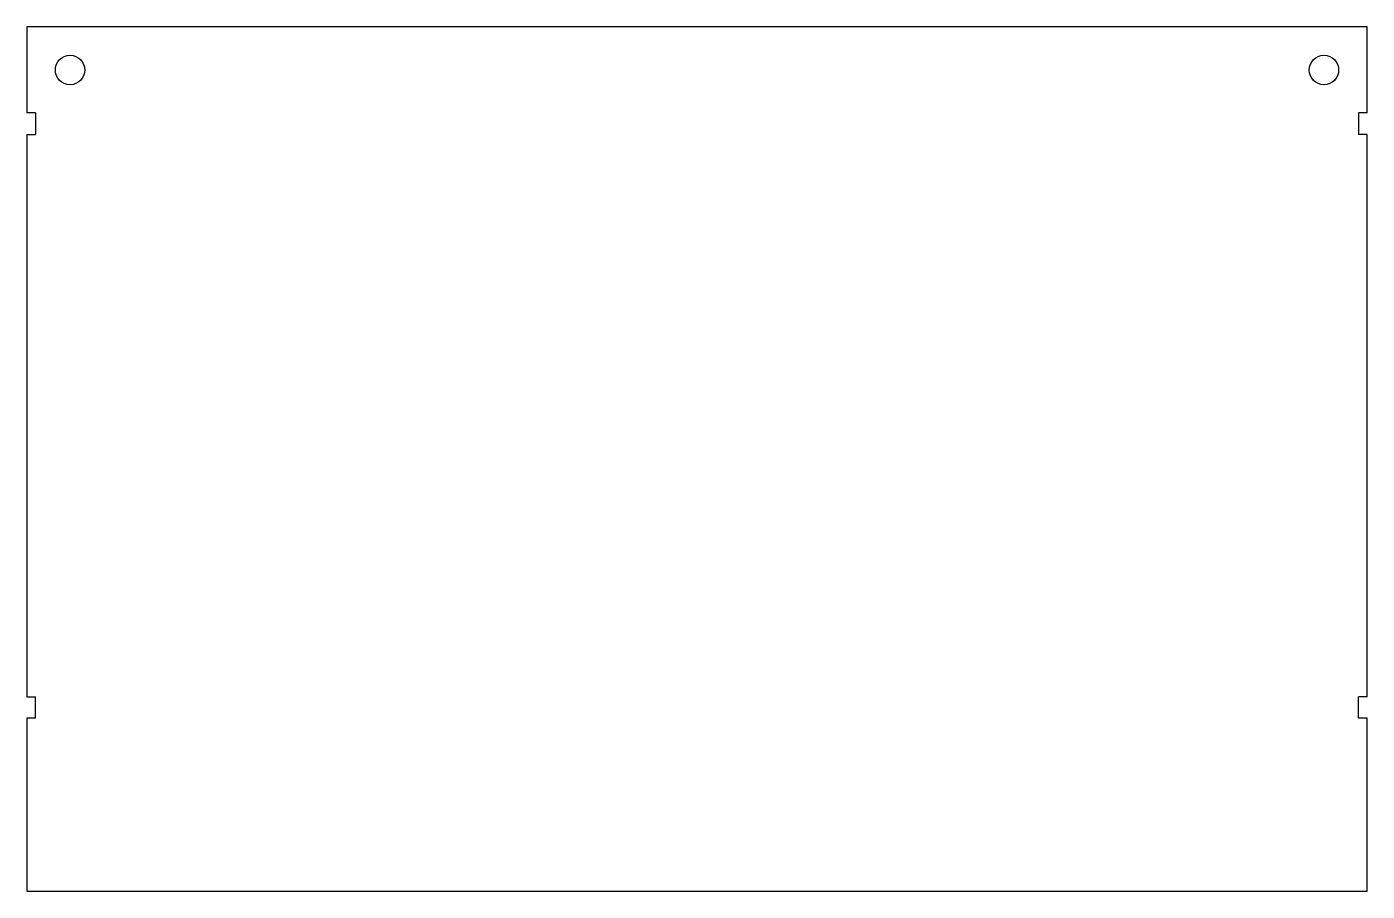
# Model space of a CAD drawing. Header units: millimetres. Extents: x 0 to 155, y 0 to 100.
import ezdxf

# ---------------------------------------------------------------- set-up
doc = ezdxf.new("R2010")
doc.units = ezdxf.units.MM

msp = doc.modelspace()

# ---------------------------------------------------------------- linework, layer by layer
at = {"color": 7, "linetype": 'Continuous', "lineweight": 25}
for p, q in [((155, 100), (0, 100)), ((0, 100), (0, 90.04)), ((155, 90.04), (155, 100)), ((1, 90.04), (0, 90.04)), ((1, 90.04), (1, 87.54)), ((155, 90.04), (154, 90.04)), ((154, 90.04), (154, 87.54)), ((0, 87.54), (1, 87.54)), ((0, 87.54), (0, 22.5)), ((155, 87.54), (154, 87.54)), ((155, 22.5), (155, 87.54)), ((0, 22.5), (1, 22.5)), ((1, 20), (1, 22.5)), ((155, 22.5), (154, 22.5)), ((154, 20), (154, 22.5)), ((1, 20), (0, 20)), ((0, 20), (0, 0)), ((155, 20), (154, 20)), ((155, 0), (155, 20)), ((0, 0), (155, 0))]:
    msp.add_line(p, q, dxfattribs=at)
for centre in [(5, 95), (150, 95)]:
    msp.add_circle(centre, 1.7, dxfattribs=at)

doc.saveas('drawing.dxf')
